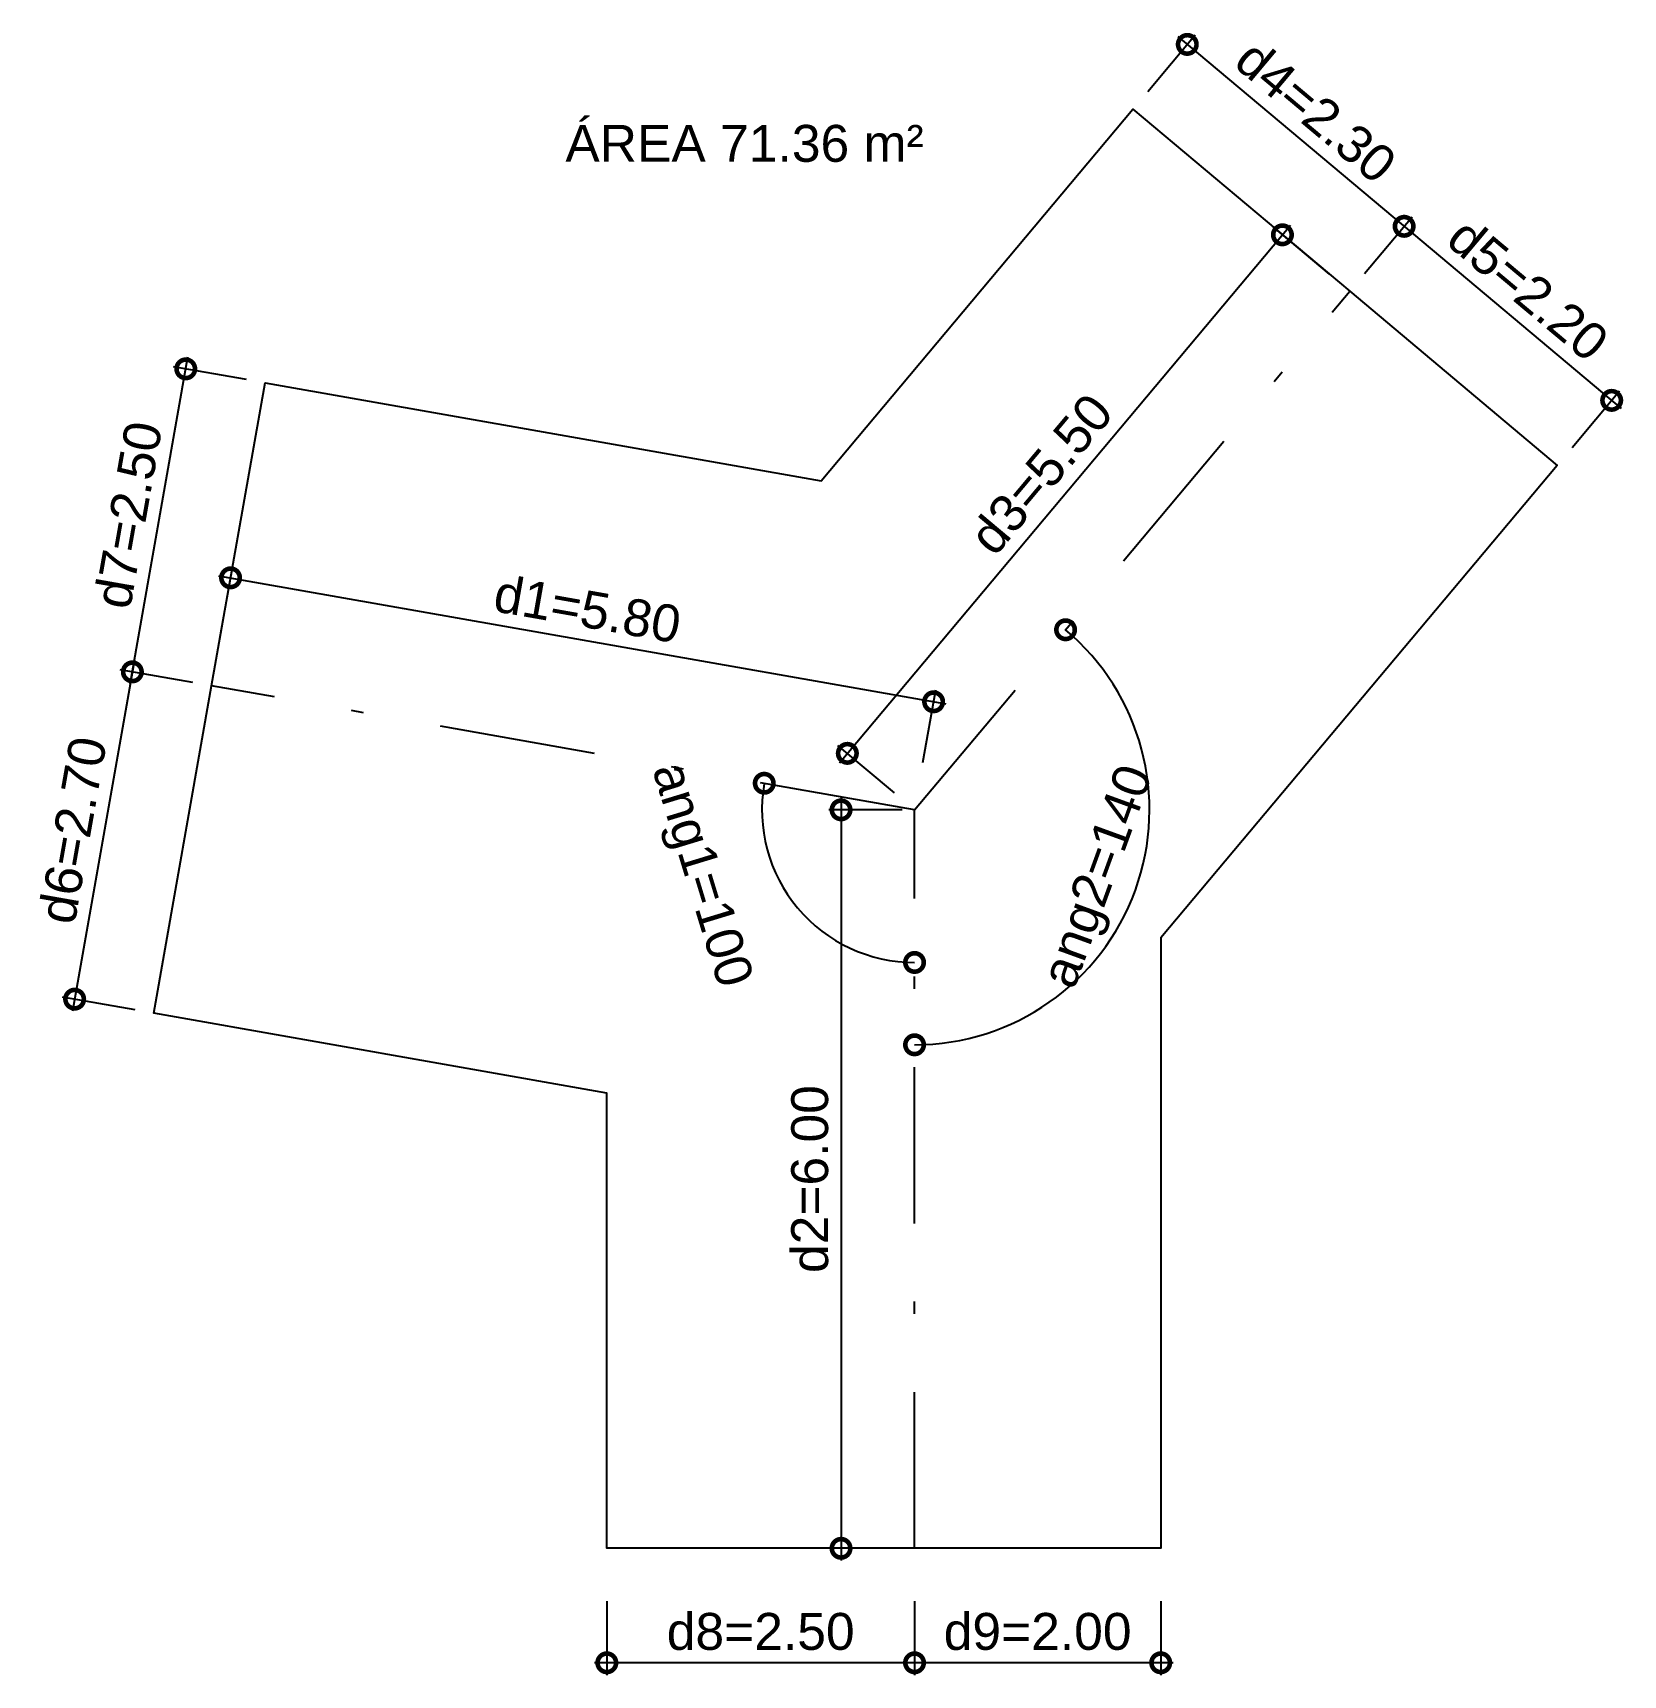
# Model space of a CAD drawing. Header units: metres. Extents: x -6.6 to 6.3, y -7.9 to 5.4.
import ezdxf

# ---------------------------------------------------------------- set-up
doc = ezdxf.new("R2010")
doc.units = ezdxf.units.M
doc.header["$LTSCALE"] = 0.1
doc.linetypes.add('DASHDOT', pattern=[25.4, 12.7, -6.35, 0, -6.35])
doc.layers.add('ARQ_EIXO CINZA 04', color=139, linetype='DASHDOT')
doc.layers.add('SIMB_01', color=1, linetype='Continuous')
doc.layers.add('COTA AZUL', color=5, linetype='Continuous', lineweight=25, true_color=0x0000ff)
doc.styles.add('Annot_3.0mm', font='arial.ttf', dxfattribs={"height": 3})
doc.styles.add('cota', font='arial.ttf')
doc.dimstyles.new('Info 01 - annot', dxfattribs={"dimtxt": 3, "dimasz": 3, "dimexe": 1, "dimexo": 1, "dimgap": 1, "dimtad": 1, "dimzin": 4, "dimtxsty": 'cota', "dimblk": 'DOTSMALL', "dimcen": 2, "dimdle": 1, "dimclrd": 256, "dimclre": 256, "dimclrt": 1, "dimazin": 2, "dimtfac": 0.09, "dimtmove": 2, "dimatfit": 2, "dimfxl": 5, "dimfxlon": 1, "dimtolj": 1, "dimtzin": 4, "dimlwd": -1, "dimarcsym": 1})

# ---------------------------------------------------------------- blocks, each defined once
blk = doc.blocks.new('_DotSmall')
at = {"color": 0, "linetype": 'ByBlock', "const_width": 0.5}
blk.add_lwpolyline([(-0.0625, 0, 1), (0.0625, 0, 1)], format="xyb", close=True, dxfattribs=at)
blk = doc.blocks.new('*D6')
at = {"layer": 'COTA AZUL', "lineweight": -2, "transparency": 16777216}
for p, q in [((-5.123, 0.489), (-5.018, 1.08)), ((0.589, -0.518), (0.693, 0.073))]:
    blk.add_line(p, q, dxfattribs=at)
at = {"layer": 'COTA AZUL', "transparency": 16777216}
blk.add_line((-5.134, 0.999), (0.775, -0.043), dxfattribs=at)
at = {"layer": 'Defpoints', "color": 0, "transparency": 16777216}
for p in [(-5.19, 0.104), (0.676, -0.025), (0.521, -0.903)]:
    blk.add_point(p, dxfattribs=at)
at = {"layer": 'COTA AZUL', "transparency": 16777216, "xscale": 0.3, "yscale": 0.3, "zscale": 0.3}
for p, rotation in [((-5.036, 0.982), 170), ((0.676, -0.025), 350.0000000000001)]:
    blk.add_blockref('_DotSmall', p, dxfattribs=dict(at, rotation=rotation))
at = {"layer": 'COTA AZUL', "color": 1, "transparency": 16777216, "insert": (-2.136, 0.727), "char_height": 0.3, "attachment_point": 5, "rotation": 350, "style": 'cota'}
blk.add_mtext('\\A1;d1=5.80', dxfattribs=at)
blk = doc.blocks.new('*D8')
at = {"layer": 'COTA AZUL', "lineweight": -2, "transparency": 16777216}
for p, q in [((0.421, -0.903), (-0.176, -0.903)), ((0.421, -6.903), (-0.176, -6.903))]:
    blk.add_line(p, q, dxfattribs=at)
at = {"layer": 'COTA AZUL', "transparency": 16777216}
blk.add_line((-0.076, -0.803), (-0.076, -7.003), dxfattribs=at)
at = {"layer": 'Defpoints', "color": 0, "transparency": 16777216}
for p in [(0.521, -0.903), (-0.076, -6.903), (0.521, -6.903)]:
    blk.add_point(p, dxfattribs=at)
at = {"layer": 'COTA AZUL', "transparency": 16777216, "xscale": 0.3, "yscale": 0.3, "zscale": 0.3}
for p, rotation in [((-0.076, -0.903), 90), ((-0.076, -6.903), 270)]:
    blk.add_blockref('_DotSmall', p, dxfattribs=dict(at, rotation=rotation))
at = {"layer": 'COTA AZUL', "color": 1, "transparency": 16777216, "insert": (-0.329, -3.903), "char_height": 0.3, "attachment_point": 5, "rotation": 90, "style": 'cota'}
blk.add_mtext('\\A1;d2=6.00', dxfattribs=at)
blk = doc.blocks.new('*D7')
at = {"layer": 'COTA AZUL', "transparency": 16777216}
blk.add_line((-0.089, -0.521), (3.575, 3.846), dxfattribs=at)
at = {"layer": 'COTA AZUL', "lineweight": -2, "transparency": 16777216}
for p, q in [((3.893, 3.448), (3.434, 3.833)), ((0.358, -0.766), (-0.102, -0.38))]:
    blk.add_line(p, q, dxfattribs=at)
at = {"layer": 'Defpoints', "color": 0, "transparency": 16777216}
for p in [(3.51, 3.769), (4.057, 3.31), (0.521, -0.903)]:
    blk.add_point(p, dxfattribs=at)
at = {"layer": 'COTA AZUL', "transparency": 16777216, "xscale": 0.3, "yscale": 0.3, "zscale": 0.3}
for p, rotation in [((3.51, 3.769), 50.00000000000001), ((-0.025, -0.444), 230)]:
    blk.add_blockref('_DotSmall', p, dxfattribs=dict(at, rotation=rotation))
at = {"layer": 'COTA AZUL', "color": 1, "transparency": 16777216, "insert": (1.549, 1.825), "char_height": 0.3, "attachment_point": 5, "rotation": 50, "style": 'cota'}
blk.add_mtext('\\A1;d3=5.50', dxfattribs=at)
blk = doc.blocks.new('*D2')
at = {"layer": 'COTA AZUL', "lineweight": -2, "transparency": 16777216}
for p, q in [((2.416, 4.933), (2.802, 5.393)), ((4.178, 3.455), (4.564, 3.914))]:
    blk.add_line(p, q, dxfattribs=at)
at = {"layer": 'COTA AZUL', "transparency": 16777216}
blk.add_line((2.661, 5.38), (4.576, 3.773), dxfattribs=at)
at = {"layer": 'Defpoints', "color": 0, "transparency": 16777216}
for p in [(2.295, 4.789), (4.499, 3.838), (4.057, 3.31)]:
    blk.add_point(p, dxfattribs=at)
at = {"layer": 'COTA AZUL', "transparency": 16777216, "xscale": 0.3, "yscale": 0.3, "zscale": 0.3}
for p, rotation in [((2.737, 5.316), 140), ((4.499, 3.838), 320)]:
    blk.add_blockref('_DotSmall', p, dxfattribs=dict(at, rotation=rotation))
at = {"layer": 'COTA AZUL', "color": 1, "transparency": 16777216, "insert": (3.781, 4.771), "char_height": 0.3, "attachment_point": 5, "rotation": 320, "style": 'cota'}
blk.add_mtext('\\A1;d4=2.30', dxfattribs=at)
blk = doc.blocks.new('*D3')
at = {"layer": 'COTA AZUL', "lineweight": -2, "transparency": 16777216}
for p, q in [((4.178, 3.455), (4.564, 3.914)), ((5.863, 2.041), (6.249, 2.5))]:
    blk.add_line(p, q, dxfattribs=at)
at = {"layer": 'COTA AZUL', "transparency": 16777216}
blk.add_line((4.423, 3.902), (6.261, 2.359), dxfattribs=at)
at = {"layer": 'Defpoints', "color": 0, "transparency": 16777216}
for p in [(4.057, 3.31), (6.185, 2.424), (5.742, 1.896)]:
    blk.add_point(p, dxfattribs=at)
at = {"layer": 'COTA AZUL', "transparency": 16777216, "xscale": 0.3, "yscale": 0.3, "zscale": 0.3}
for p, rotation in [((4.499, 3.838), 140), ((6.185, 2.424), 320)]:
    blk.add_blockref('_DotSmall', p, dxfattribs=dict(at, rotation=rotation))
at = {"layer": 'COTA AZUL', "color": 1, "transparency": 16777216, "insert": (5.505, 3.325), "char_height": 0.3, "attachment_point": 5, "rotation": 320, "style": 'cota'}
blk.add_mtext('\\A1;d5=2.20', dxfattribs=at)
blk = doc.blocks.new('*D5')
at = {"layer": 'COTA AZUL', "transparency": 16777216}
blk.add_line((-5.817, 0.316), (-6.321, -2.54), dxfattribs=at)
at = {"layer": 'COTA AZUL', "lineweight": -2, "transparency": 16777216}
for p, q in [((-5.342, 0.131), (-5.933, 0.235)), ((-5.811, -2.528), (-6.402, -2.424))]:
    blk.add_line(p, q, dxfattribs=at)
at = {"layer": 'Defpoints', "color": 0, "transparency": 16777216}
for p in [(-5.19, 0.104), (-6.303, -2.441), (-5.659, -2.555)]:
    blk.add_point(p, dxfattribs=at)
at = {"layer": 'COTA AZUL', "transparency": 16777216, "xscale": 0.3, "yscale": 0.3, "zscale": 0.3}
for p, rotation in [((-5.834, 0.218), 80.00000000000004), ((-6.303, -2.441), 260)]:
    blk.add_blockref('_DotSmall', p, dxfattribs=dict(at, rotation=rotation))
at = {"layer": 'COTA AZUL', "color": 1, "transparency": 16777216, "insert": (-6.318, -1.068), "char_height": 0.3, "attachment_point": 5, "rotation": 80, "style": 'cota'}
blk.add_mtext('\\A1;d6=2.70', dxfattribs=at)
blk = doc.blocks.new('*D4')
at = {"layer": 'COTA AZUL', "transparency": 16777216}
blk.add_line((-5.852, 0.119), (-5.383, 2.778), dxfattribs=at)
at = {"layer": 'COTA AZUL', "lineweight": -2, "transparency": 16777216}
for p, q in [((-4.908, 2.593), (-5.499, 2.697)), ((-5.342, 0.131), (-5.933, 0.235))]:
    blk.add_line(p, q, dxfattribs=at)
at = {"layer": 'Defpoints', "color": 0, "transparency": 16777216}
for p in [(-5.4, 2.68), (-4.756, 2.566), (-5.19, 0.104)]:
    blk.add_point(p, dxfattribs=at)
at = {"layer": 'COTA AZUL', "transparency": 16777216, "xscale": 0.3, "yscale": 0.3, "zscale": 0.3}
for p, rotation in [((-5.4, 2.68), 80.00000000000006), ((-5.834, 0.218), 260.0000000000001)]:
    blk.add_blockref('_DotSmall', p, dxfattribs=dict(at, rotation=rotation))
at = {"layer": 'COTA AZUL', "color": 1, "transparency": 16777216, "insert": (-5.867, 1.493), "char_height": 0.3, "attachment_point": 5, "rotation": 80, "style": 'cota'}
blk.add_mtext('\\A1;d7=2.50', dxfattribs=at)
blk = doc.blocks.new('*D12')
at = {"layer": 'COTA AZUL', "lineweight": -2, "transparency": 16777216}
for p, q in [((-1.979, -7.333), (-1.979, -7.933)), ((0.521, -7.333), (0.521, -7.933))]:
    blk.add_line(p, q, dxfattribs=at)
at = {"layer": 'COTA AZUL', "transparency": 16777216}
blk.add_line((0.621, -7.833), (-2.079, -7.833), dxfattribs=at)
at = {"layer": 'Defpoints', "color": 0, "transparency": 16777216}
for p in [(-1.979, -6.903), (0.521, -6.903), (-1.979, -7.833)]:
    blk.add_point(p, dxfattribs=at)
at = {"layer": 'COTA AZUL', "transparency": 16777216, "xscale": 0.3, "yscale": 0.3, "zscale": 0.3, "rotation": 180}
blk.add_blockref('_DotSmall', (-1.979, -7.833), dxfattribs=at)
at = {"layer": 'COTA AZUL', "transparency": 16777216, "xscale": 0.3, "yscale": 0.3, "zscale": 0.3}
blk.add_blockref('_DotSmall', (0.521, -7.833), dxfattribs=at)
at = {"layer": 'COTA AZUL', "color": 1, "transparency": 16777216, "insert": (-0.729, -7.58), "char_height": 0.3, "attachment_point": 5, "style": 'cota'}
blk.add_mtext('\\A1;d8=2.50', dxfattribs=at)
blk = doc.blocks.new('*D11')
at = {"layer": 'COTA AZUL', "lineweight": -2, "transparency": 16777216}
for p, q in [((0.521, -7.333), (0.521, -7.933)), ((2.521, -7.333), (2.521, -7.933))]:
    blk.add_line(p, q, dxfattribs=at)
at = {"layer": 'COTA AZUL', "transparency": 16777216}
blk.add_line((2.621, -7.833), (0.421, -7.833), dxfattribs=at)
at = {"layer": 'Defpoints', "color": 0, "transparency": 16777216}
for p in [(0.521, -6.903), (2.521, -6.903), (0.521, -7.833)]:
    blk.add_point(p, dxfattribs=at)
at = {"layer": 'COTA AZUL', "transparency": 16777216, "xscale": 0.3, "yscale": 0.3, "zscale": 0.3, "rotation": 180}
blk.add_blockref('_DotSmall', (0.521, -7.833), dxfattribs=at)
at = {"layer": 'COTA AZUL', "transparency": 16777216, "xscale": 0.3, "yscale": 0.3, "zscale": 0.3}
blk.add_blockref('_DotSmall', (2.521, -7.833), dxfattribs=at)
at = {"layer": 'COTA AZUL', "color": 1, "transparency": 16777216, "insert": (1.521, -7.58), "char_height": 0.3, "attachment_point": 5, "style": 'cota'}
blk.add_mtext('\\A1;d9=2.00', dxfattribs=at)
blk = doc.blocks.new('*D9')
at = {"layer": 'COTA AZUL', "transparency": 16777216}
blk.add_arc((0.521, -0.903), 1.24, 170, 270, dxfattribs=at)
at = {"layer": 'Defpoints', "color": 0, "transparency": 16777216}
for p in [(-5.19, 0.104), (0.521, -0.903), (0.521, -0.903), (-0.16, -1.939), (0.521, -6.903)]:
    blk.add_point(p, dxfattribs=at)
at = {"layer": 'COTA AZUL', "transparency": 16777216, "xscale": 0.3, "yscale": 0.3, "zscale": 0.3, "rotation": 80.00000000000001}
blk.add_blockref('_DotSmall', (-0.7, -0.687), dxfattribs=at)
at = {"layer": 'COTA AZUL', "transparency": 16777216, "xscale": 0.3, "yscale": 0.3, "zscale": 0.3}
blk.add_blockref('_DotSmall', (0.521, -2.143), dxfattribs=at)
at = {"layer": 'COTA AZUL', "color": 1, "transparency": 16777216, "insert": (-1.237, -1.439), "char_height": 0.3, "attachment_point": 5, "rotation": 286.9629, "style": 'cota'}
blk.add_mtext('\\A1;ang1=100', dxfattribs=at)
blk = doc.blocks.new('*D10')
at = {"layer": 'COTA AZUL', "transparency": 16777216}
blk.add_arc((0.521, -0.903), 1.909, 270, 50, dxfattribs=at)
at = {"layer": 'Defpoints', "color": 0, "transparency": 16777216}
for p in [(4.057, 3.31), (0.521, -0.903), (0.521, -0.903), (1.91, -2.213), (0.521, -6.903)]:
    blk.add_point(p, dxfattribs=at)
at = {"layer": 'COTA AZUL', "transparency": 16777216, "xscale": 0.3, "yscale": 0.3, "zscale": 0.3}
for p, rotation in [((1.748, 0.56), 140.0000000000001), ((0.521, -2.812), 180)]:
    blk.add_blockref('_DotSmall', p, dxfattribs=dict(at, rotation=rotation))
at = {"layer": 'COTA AZUL', "color": 1, "transparency": 16777216, "insert": (2.038, -1.455), "char_height": 0.3, "attachment_point": 5, "rotation": 70, "style": 'cota'}
blk.add_mtext('\\A1;ang2=140', dxfattribs=at)

msp = doc.modelspace()

# ---------------------------------------------------------------- linework, layer by layer
msp.add_lwpolyline([(-5.19, 0.104), (-4.756, 2.566), (-0.238, 1.77), (2.295, 4.789), (4.057, 3.31), (5.742, 1.896), (2.521, -1.942), (2.521, -6.903), (0.521, -6.903), (-1.979, -6.903), (-1.979, -3.204), (-5.659, -2.555), (-5.19, 0.104)])
at = {"layer": 'ARQ_EIXO CINZA 04'}
for p, q in [((0.521, -0.903), (4.057, 3.31)), ((0.521, -0.903), (-5.19, 0.104)), ((0.521, -6.903), (0.521, -0.903))]:
    msp.add_line(p, q, dxfattribs=at)

# ---------------------------------------------------------------- texts
at = {"layer": 'SIMB_01', "insert": (-2.316, 4.662), "char_height": 0.3, "width": 3.9108, "attachment_point": 1, "style": 'Annot_3.0mm'}
msp.add_mtext('ÁREA 71.36 m²', dxfattribs=at)

# ---------------------------------------------------------------- dimensions: what is measured, and where the dimension line sits
at = {"layer": 'COTA AZUL'}
for p1, p2, distance, text, picture, middle in [((2.295, 4.789), (4.057, 3.31), 0.688, 'd4=2.30', '*D2', (3.781, 4.771)), ((4.057, 3.31), (5.742, 1.896), 0.688, 'd5=2.20', '*D3', (5.505, 3.325)), ((0.521, -0.903), (4.057, 3.31), 0.713, 'd3=5.50', '*D7', (1.549, 1.825)), ((-5.19, 0.104), (-4.756, 2.566), 0.654, 'd7=2.50', '*D4', (-5.867, 1.493)), ((-5.19, 0.104), (0.521, -0.903), 0.891, 'd1=5.80', '*D6', (-2.136, 0.727)), ((-5.19, 0.104), (-5.659, -2.555), -0.654, 'd6=2.70', '*D5', (-6.318, -1.068)), ((0.521, -6.903), (-1.979, -6.903), 0.931, 'd8=2.50', '*D12', (-0.729, -7.58)), ((2.521, -6.903), (0.521, -6.903), 0.931, 'd9=2.00', '*D11', (1.521, -7.58))]:
    dim = msp.add_aligned_dim(p1=p1, p2=p2, distance=distance, text=text, dimstyle='Info 01 - annot', override={"dimscale": 0}, dxfattribs=at)
    dim.commit()
    dim.dimension.update_dxf_attribs({"geometry": picture, "text_midpoint": middle})
dim = msp.add_angular_dim_2l(base=(1.91, -2.213), line1=((0.521, -0.903), (4.057, 3.31)), line2=((0.521, -6.903), (0.521, -0.903)), text='ang2=140', dimstyle='Info 01 - annot', override={"dimscale": 0}, dxfattribs=at)
dim.commit()
dim.dimension.update_dxf_attribs({"geometry": '*D10', "text_midpoint": (2.038, -1.455)})
dim = msp.add_angular_dim_2l(base=(-0.16, -1.939), line1=((0.521, -0.903), (-5.19, 0.104)), line2=((0.521, -6.903), (0.521, -0.903)), text='ang1=100', dimstyle='Info 01 - annot', override={"dimscale": 0}, dxfattribs=at)
dim.commit()
dim.dimension.update_dxf_attribs({"geometry": '*D9', "text_midpoint": (-1.237, -1.439), "dimtype": 162})
dim = msp.add_linear_dim(base=(-0.076, -6.903), p1=(0.521, -0.903), p2=(0.521, -6.903), angle=90, text='d2=6.00', dimstyle='Info 01 - annot', override={"dimscale": 0}, dxfattribs=at)
dim.commit()
dim.dimension.update_dxf_attribs({"geometry": '*D8', "text_midpoint": (-0.329, -3.903)})

doc.saveas('drawing.dxf')
